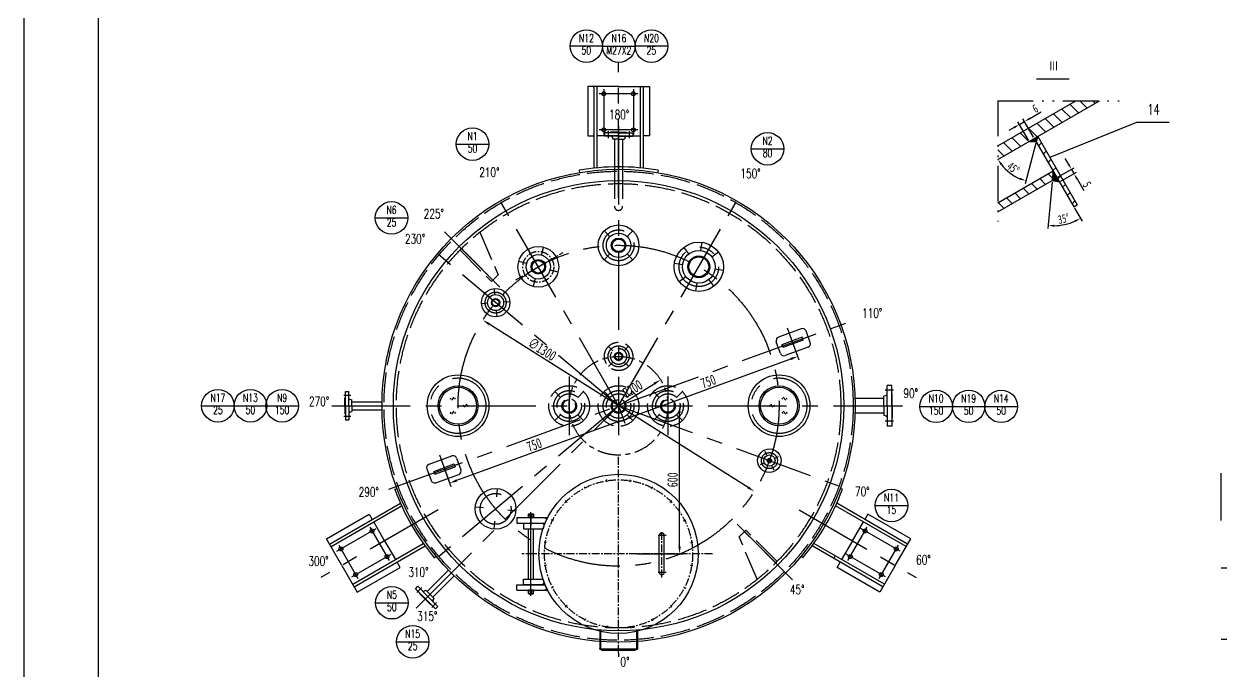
# Model space of a CAD drawing. Extents: x -96442 to 39066, y -106800 to -61725.
# Drawn here: x -96442 to -91594, y -69727 to -67105 of the extents above; entities that cross this region are included whole.
import ezdxf
from ezdxf.enums import TextEntityAlignment as Align

# ---------------------------------------------------------------- set-up
doc = ezdxf.new("R2010")
doc.units = 0
doc.header["$MEASUREMENT"] = 0
for name, pattern in [('ACAD_ISO02W100', [15, 12, -3]), ('ACAD_ISO12W100', [22, 12, -3, 0.5, -3, 0.5, -3]), ('CENTER', [50.8, 31.75, -6.35, 6.35, -6.35])]:
    doc.linetypes.add(name, pattern=pattern)
doc.layers.get('0').update_dxf_attribs({"linetype": 'CONTINUOUS'})
doc.layers.get('DEFPOINTS').update_dxf_attribs({"linetype": 'CONTINUOUS'})
for name, color, linetype in [('1', 5, 'CONTINUOUS'), ('2', 3, 'CONTINUOUS'), ('3', 1, 'CENTER'), ('4', 2, 'CONTINUOUS'), ('5', 6, 'CONTINUOUS'), ('6', 4, 'ACAD_ISO02W100'), ('7', 6, 'ACAD_ISO12W100'), ('8', 7, 'CONTINUOUS')]:
    doc.layers.add(name, color=color, linetype=linetype)
doc.styles.add('2', font='romans.shx', dxfattribs={"width": 0.7, "height": 3.5, "bigfont": 'hztxt.shx'})
doc.styles.get("Standard").update_dxf_attribs({"font": 'NSimSun.ttf', "width": 0.7, "height": 30})
doc.styles.add('XXX', font='romans.shx', dxfattribs={"width": 0.7, "height": 3.5, "bigfont": 'hztxt.shx'})
doc.dimstyles.get("Standard").update_dxf_attribs({"dimtxt": 0.18, "dimasz": 0.18, "dimexe": 0.18, "dimexo": 0.0625, "dimgap": 0.09, "dimtad": 0, "dimtih": 1, "dimtoh": 1, "dimdec": 4, "dimzin": 0, "dimdsep": 46, "dimtxsty": 'Standard', "dimcen": 0.09, "dimadec": 0, "dimazin": 0, "dimtfac": 1, "dimtdec": 4, "dimtofl": 0, "dimtmove": 0, "dimatfit": 3, "dimfxl": 1, "dimtolj": 1, "dimtzin": 0, "dimarcsym": 0})

# ---------------------------------------------------------------- blocks, each defined once
blk = doc.blocks.new('*D32')
at = {"color": 0, "linetype": 'ByBlock'}
for p, q in [((-93928.3, -67663.9), (-93772.2, -67663.9)), ((-93787.2, -68233.9), (-93787.2, -67693.9)), ((-93959.7, -68263.9), (-93772.2, -68263.9))]:
    blk.add_line(p, q, dxfattribs=at)
for points in [[(-93792.2, -67693.9), (-93782.2, -67693.9), (-93787.2, -67663.9)], [(-93792.2, -68233.9), (-93782.2, -68233.9), (-93787.2, -68263.9)]]:
    blk.add_solid(points, dxfattribs=at)
at = {"layer": 'DEFPOINTS', "color": 0, "linetype": 'ByBlock'}
for p in [(-93935.8, -67663.9), (-93787.2, -67663.9), (-93967.2, -68263.9)]:
    blk.add_point(p, dxfattribs=at)
at = {"color": 0, "linetype": 'ByBlock', "insert": (-93815.7, -67963.9), "char_height": 42, "attachment_point": 5, "rotation": 90}
blk.add_mtext('\\A1;600', dxfattribs=at)
blk = doc.blocks.new('*D31')
at = {"color": 0, "linetype": 'ByBlock'}
for p, q in [((-93327, -67414.5), (-93303.8, -67478.3)), ((-93985.5, -67710.4), (-93337.1, -67474.4)), ((-94031.8, -67671), (-94008.6, -67734.8))]:
    blk.add_line(p, q, dxfattribs=at)
for points in [[(-93338.8, -67469.7), (-93335.4, -67479.1), (-93308.9, -67464.2)], [(-93987.2, -67705.7), (-93983.8, -67715.1), (-94013.7, -67720.7)]]:
    blk.add_solid(points, dxfattribs=at)
at = {"layer": 'DEFPOINTS', "color": 0, "linetype": 'ByBlock'}
for p in [(-93329.6, -67407.4), (-93308.9, -67464.2), (-94034.3, -67663.9)]:
    blk.add_point(p, dxfattribs=at)
at = {"color": 0, "linetype": 'ByBlock', "insert": (-93671, -67565.6), "char_height": 42, "attachment_point": 5, "rotation": 20}
blk.add_mtext('\\A1;750', dxfattribs=at)
blk = doc.blocks.new('*D29')
at = {"color": 0, "linetype": 'ByBlock'}
blk.add_line((-93510, -67994.8), (-94558.7, -67333.1), dxfattribs=at)
for points in [[(-94556, -67328.8), (-94561.3, -67337.3), (-94584, -67317.1)], [(-93507.3, -67990.6), (-93512.7, -67999), (-93484.6, -68010.8)]]:
    blk.add_solid(points, dxfattribs=at)
at = {"layer": 'DEFPOINTS', "color": 0, "linetype": 'ByBlock'}
for p in [(-94584, -67317.1), (-93484.6, -68010.8)]:
    blk.add_point(p, dxfattribs=at)
at = {"color": 0, "linetype": 'ByBlock', "insert": (-94343.5, -67435.1), "char_height": 42, "attachment_point": 5, "rotation": 327.7467}
blk.add_mtext('\\A1;∅1300', dxfattribs=at)
blk = doc.blocks.new('A$C68810DFE')
at = {"layer": '2'}
for p, q in [((0, 41.4), (0, 4.4)), ((1.5, 41.4), (1.5, 4.4)), ((74.5, 41.4), (74.5, 4.4)), ((76, 41.4), (76, 4.4)), ((3, 2.9), (73, 2.9)), ((3, 1.4), (73, 1.4)), ((4.1, 1.4), (4.1, 0.4)), ((4.1, 0.4), (72, 0.4)), ((72, 0.4), (72, 1.4))]:
    blk.add_line(p, q, dxfattribs=at)
for centre, radius, start, end in [((3, 4.4), 3, 180, 270), ((3, 4.4), 1.5, 180, 270), ((73, 4.4), 3, 270, 0), ((73, 4.4), 1.5, 270, 0)]:
    blk.add_arc(centre, radius, start, end, dxfattribs=at)
at = {"layer": '3', "ltscale": 10}
for p, q in [((5.2, 4.4), (5.2, 0)), ((70.7, 4.4), (70.7, 0))]:
    blk.add_line(p, q, dxfattribs=at)
blk = doc.blocks.new('A$C1F6B1207')
at = {"layer": '4', "xscale": -2, "yscale": 2, "zscale": 2, "rotation": 180}
blk.add_blockref('A$C68810DFE', (0, 82.9), dxfattribs=at)
blk = doc.blocks.new('*D94')
at = {"color": 0, "linetype": 'ByBlock'}
blk.add_line((-94034.3, -68725.4), (-93889.7, -68635.9), dxfattribs=at)
blk.add_solid([(-93892.4, -68631.7), (-93887.1, -68640.2), (-93864.2, -68620.2)], dxfattribs=at)
at = {"layer": 'DEFPOINTS', "color": 0, "linetype": 'ByBlock'}
for p in [(-93864.2, -68620.2), (-94034.3, -68725.4)]:
    blk.add_point(p, dxfattribs=at)
at = {"color": 0, "linetype": 'ByBlock', "insert": (-93977, -68656.4), "char_height": 42, "attachment_point": 5, "rotation": 31.7338}
blk.add_mtext('\\A1;R200', dxfattribs=at)
blk = doc.blocks.new('*D30')
at = {"color": 0, "linetype": 'ByBlock'}
for p, q in [((-94031.8, -67671), (-94008.6, -67734.8)), ((-94041.9, -67730.9), (-94690.3, -67966.9)), ((-94736.5, -67927.5), (-94713.3, -67991.3))]:
    blk.add_line(p, q, dxfattribs=at)
for points in [[(-94043.6, -67726.2), (-94040.2, -67735.6), (-94013.7, -67720.7)], [(-94692, -67962.2), (-94688.5, -67971.6), (-94718.4, -67977.2)]]:
    blk.add_solid(points, dxfattribs=at)
at = {"layer": 'DEFPOINTS', "color": 0, "linetype": 'ByBlock'}
for p in [(-94034.3, -67663.9), (-94739.1, -67920.5), (-94718.4, -67977.2)]:
    blk.add_point(p, dxfattribs=at)
at = {"color": 0, "linetype": 'ByBlock', "insert": (-94375.8, -67822.2), "char_height": 42, "attachment_point": 5, "rotation": 20}
blk.add_mtext('\\A1;750', dxfattribs=at)
blk = doc.blocks.new('*D86')
at = {"color": 0, "linetype": 'ByBlock'}
for p, q in [((-92145.4, -66354.1), (-92157.9, -66332.5)), ((-92186.2, -66406.6), (-92122.1, -66369.5)), ((-92176.2, -66423.9), (-92112.1, -66386.8)), ((-92132.9, -66375.8), (-92122.9, -66393.1)), ((-92110.4, -66414.7), (-92083.5, -66461.4))]:
    blk.add_line(p, q, dxfattribs=at)
for points in [[(-92141.8, -66352), (-92149, -66356.2), (-92132.9, -66375.8)], [(-92106.8, -66412.7), (-92114, -66416.8), (-92122.9, -66393.1)]]:
    blk.add_solid(points, dxfattribs=at)
at = {"layer": 'DEFPOINTS', "color": 0, "linetype": 'ByBlock'}
for p in [(-92191.6, -66409.7), (-92122.9, -66393.1), (-92181.6, -66427)]:
    blk.add_point(p, dxfattribs=at)
at = {"color": 0, "linetype": 'ByBlock', "insert": (-92070.1, -66437), "char_height": 35, "attachment_point": 5, "rotation": 300}
blk.add_mtext('\\A1;5', dxfattribs=at)
blk = doc.blocks.new('*D85')
at = {"color": 0, "linetype": 'ByBlock'}
for p, q in [((-92286.8, -66244.9), (-92329.4, -66171.1)), ((-92301.5, -66169.5), (-92255.9, -66143.1)), ((-92365.6, -66206.5), (-92387.2, -66219)), ((-92307.5, -66256.9), (-92350.2, -66183.1)), ((-92343.9, -66194), (-92323.1, -66182))]:
    blk.add_line(p, q, dxfattribs=at)
for points in [[(-92303.5, -66165.8), (-92299.4, -66173.1), (-92323.1, -66182)], [(-92367.6, -66202.8), (-92363.5, -66210.1), (-92343.9, -66194)]]:
    blk.add_solid(points, dxfattribs=at)
at = {"layer": 'DEFPOINTS', "color": 0, "linetype": 'ByBlock'}
for p in [(-92323.1, -66182), (-92304.4, -66262.3), (-92283.6, -66250.3)]:
    blk.add_point(p, dxfattribs=at)
at = {"color": 0, "linetype": 'ByBlock', "insert": (-92279.7, -66129.5), "char_height": 35, "attachment_point": 5, "rotation": 30}
blk.add_mtext('\\A1;6', dxfattribs=at)
blk = doc.blocks.new('*D84')
at = {"color": 0, "linetype": 'ByBlock'}
for p, q in [((-92211.6, -66427.1), (-92228.1, -66615.9)), ((-92120.5, -66532.9), (-92090.2, -66585.3))]:
    blk.add_line(p, q, dxfattribs=at)
blk.add_arc((-92207.6, -66382), 222.3, 271.4465, 293.5535, dxfattribs=at)
for points in [[(-92202.2, -66608.4), (-92201.9, -66600), (-92227, -66603.4)], [(-92120.7, -66582), (-92116.9, -66589.5), (-92096.5, -66574.5)]]:
    blk.add_solid(points, dxfattribs=at)
at = {"layer": 'DEFPOINTS', "color": 0, "linetype": 'ByBlock'}
for p in [(-92283.6, -66250.3), (-92207.6, -66382), (-92211, -66420.9), (-92123.6, -66527.5), (-92181.8, -66602.8)]:
    blk.add_point(p, dxfattribs=at)
at = {"color": 0, "linetype": 'ByBlock', "insert": (-92164.7, -66575.8), "char_height": 35, "attachment_point": 5, "rotation": 12.5}
blk.add_mtext('\\A1;35°', dxfattribs=at)
blk = doc.blocks.new('*D75')
at = {"color": 0, "linetype": 'ByBlock'}
blk.add_line((-92977.2, -67012.9), (-92915.2, -66950.9), dxfattribs=at)
blk.add_arc((-92999.5, -67035.2), 104.2, 61.553, 73.447, dxfattribs=at)
for points in [[(-92970.5, -66940.3), (-92969.1, -66930.4), (-92999.5, -66931)], [(-92946.8, -66939.6), (-92952.8, -66947.6), (-92925.8, -66961.5)]]:
    blk.add_solid(points, dxfattribs=at)
at = {"layer": 'DEFPOINTS', "color": 0, "linetype": 'ByBlock'}
for p in [(-92999.5, -66873.1), (-92972.5, -66934.6), (-92999.5, -67035.2), (-92982.5, -67018.2), (-92999.5, -67362.3)]:
    blk.add_point(p, dxfattribs=at)
blk = doc.blocks.new('*D116')
at = {"color": 0, "linetype": 'ByBlock'}
for p, q in [((-93048.4, -65313.9), (-93011.9, -65313.9)), ((-93045.3, -65371), (-93054.1, -65383.1))]:
    blk.add_line(p, q, dxfattribs=at)
for start, end in [(47.7084, 65.4168), (0, 30), (324.1416, 0), (324.5832, 342.2916)]:
    blk.add_arc((-93124.3, -65313.9), 97.5, start, end, dxfattribs=at)
for points in [[(-93054.9, -65238.7), (-93062.6, -65244.9), (-93039.9, -65265.2)], [(-93036.4, -65342.8), (-93026.6, -65344.3), (-93026.9, -65313.9)]]:
    blk.add_solid(points, dxfattribs=at)
at = {"layer": 'DEFPOINTS', "color": 0, "linetype": 'ByBlock'}
for p in [(-92925.1, -65198.9), (-93032.8, -65280.6), (-93124.3, -65313.9), (-93055.9, -65313.9), (-93254.9, -65389.3)]:
    blk.add_point(p, dxfattribs=at)

msp = doc.modelspace()

# ---------------------------------------------------------------- hatches: boundary and pattern name
at = {"layer": '5'}
h = msp.add_hatch(dxfattribs=at)
h.set_pattern_fill('ANSI37', color=256, scale=20, style=0)
h.set_pattern_definition([(45, (-67.2634, -1318.5198), (-1.767766953, 1.767766953), []), (135, (-67.2634, -1318.5198), (-1.767766953, -1.767766953), [])])
h.paths.add_polyline_path([(-92342.9033, -67582.7061), (-92337.0469, -67560.8497), (-92371.6879, -67580.8497)])
h.paths.add_polyline_path([(-92274.9033, -67700.4856), (-92278.308, -67739.4017), (-92248.9033, -67745.5189)])
at = {"layer": '8'}
h = msp.add_hatch(dxfattribs=at)
h.set_pattern_fill('ANSI31', color=256, scale=300, angle=90, style=0)
h.set_pattern_definition([(135, (-67.263, -1318.52), (-26.516504, -26.516504), [])])
h.paths.add_polyline_path([(-92498.7051, -67598.7575), (-92498.7051, -67654.1832), (-92087.0027, -67416.4867), (-92183.0027, -67416.4867)])
h.paths.add_polyline_path([(-92498.7051, -67829.6976), (-92498.7051, -67866.6481), (-92278.308, -67739.4017), (-92274.9033, -67700.4856)])
h = msp.add_hatch(dxfattribs=at)
h.set_pattern_fill('ANSI31', color=256, scale=300, style=0)
h.set_pattern_definition([(45, (-67.263, -1318.52), (-26.516504, 26.516504), [])])
h.paths.add_polyline_path([(-92337.0469, -67560.8497), (-92342.9033, -67582.7061), (-92190.9033, -67845.9779), (-92177.0469, -67837.9779)])

# ---------------------------------------------------------------- linework, layer by layer
at = {"layer": '1'}
msp.add_lwpolyline([(-96142.4161, -71697.101), (-89434.4161, -71697.101), (-89434.4161, -61845.101), (-96142.4161, -61845.101)], close=True, dxfattribs=at)
at = {"layer": '2', "ltscale": 10}
for p, q in [((-94034.3296, -67358.2171), (-94159.3296, -67358.2171)), ((-94159.3296, -67358.2171), (-94159.3296, -67558.2171)), ((-94134.3296, -67358.2171), (-94134.3296, -67689.4469)), ((-94122.3296, -67358.2171), (-94122.3296, -67688.2171)), ((-94034.3296, -67358.2171), (-93909.3296, -67358.2171)), ((-93946.3296, -67358.2171), (-93946.3296, -67688.2171)), ((-93934.3296, -67358.2171), (-93934.3296, -67689.4469)), ((-93909.3296, -67358.2171), (-93909.3296, -67558.2171)), ((-94159.3296, -67558.2171), (-94134.3296, -67558.2171)), ((-94034.3296, -67558.2171), (-94122.3296, -67558.2171)), ((-94091.8296, -67546.0079), (-94091.8296, -67560.0079)), ((-94034.3296, -67560.0079), (-94091.8296, -67560.0079)), ((-94034.3296, -67546.0079), (-93976.8296, -67546.0079)), ((-94034.3296, -67558.2171), (-93946.3296, -67558.2171)), ((-94034.3296, -67560.0079), (-93976.8296, -67560.0079)), ((-93976.8296, -67546.0079), (-93976.8296, -67560.0079)), ((-93909.3296, -67558.2171), (-93934.3296, -67558.2171)), ((-92337.0469, -67560.8497), (-92177.0469, -67837.9779)), ((-92342.9033, -67582.7061), (-92190.9033, -67845.9779)), ((-94194.3296, -67697.9969), (-94192.5943, -67707.8452)), ((-93874.3296, -67697.9969), (-93876.065, -67707.8452)), ((-92190.9033, -67845.9779), (-92177.0469, -67837.9779)), ((-93294.2916, -68340.089), (-93386.7663, -68373.747)), ((-93290.2497, -68374.7999), (-93372.9748, -68404.9094)), ((-93286.1455, -68386.0762), (-93368.8706, -68416.1857)), ((-93266.93, -68415.2644), (-93359.4047, -68448.9224)), ((-95140.3296, -68652.0079), (-95140.3296, -68594.5079)), ((-95140.3296, -68594.5079), (-95126.3296, -68594.5079)), ((-95126.3296, -68652.0079), (-95126.3296, -68594.5079)), ((-92946.3296, -68652.0079), (-92946.3296, -68569.5079)), ((-92928.3296, -68569.5079), (-92946.3296, -68569.5079)), ((-92928.3296, -68652.0079), (-92928.3296, -68569.5079)), ((-95142.3296, -68652.0079), (-95142.3296, -68619.5079)), ((-95142.3296, -68619.5079), (-95140.3296, -68619.5079)), ((-95123.3023, -68625.8878), (-95114.3296, -68628.1373)), ((-95114.3296, -68652.0079), (-95114.3296, -68628.1373)), ((-95114.3296, -68635.5079), (-94992.1875, -68635.5079)), ((-92960.3296, -68622.5079), (-93076.7839, -68622.5079)), ((-92949.9007, -68609.7994), (-92960.3296, -68612.9094)), ((-92960.3296, -68652.0079), (-92960.3296, -68612.9094)), ((-92926.3296, -68602.425), (-92928.3296, -68602.425)), ((-92926.3296, -68652.0079), (-92926.3296, -68602.425)), ((-95142.3296, -68652.0079), (-95142.3296, -68684.5079)), ((-95142.3296, -68684.5079), (-95140.3296, -68684.5079)), ((-95140.3296, -68652.0079), (-95140.3296, -68709.5079)), ((-95126.3296, -68652.0079), (-95126.3296, -68709.5079)), ((-95123.3023, -68678.128), (-95114.3296, -68675.8785)), ((-95114.3296, -68652.0079), (-95114.3296, -68675.8785)), ((-95114.3296, -68668.5079), (-94992.1875, -68668.5079)), ((-92960.3296, -68681.5079), (-93076.7839, -68681.5079)), ((-92960.3296, -68652.0079), (-92960.3296, -68691.1064)), ((-92949.9007, -68694.2164), (-92960.3296, -68691.1064)), ((-92946.3296, -68652.0079), (-92946.3296, -68734.5079)), ((-92928.3296, -68652.0079), (-92928.3296, -68734.5079)), ((-92926.3296, -68652.0079), (-92926.3296, -68701.5908)), ((-95140.3296, -68709.5079), (-95126.3296, -68709.5079)), ((-92928.3296, -68734.5079), (-92946.3296, -68734.5079)), ((-92926.3296, -68701.5908), (-92928.3296, -68701.5908)), ((-94801.7292, -68888.7514), (-94709.2545, -68855.0934)), ((-94782.5138, -68917.9396), (-94699.7887, -68887.8301)), ((-94778.4095, -68929.2159), (-94695.6844, -68899.1064)), ((-94774.3676, -68963.9268), (-94681.8929, -68930.2688)), ((-94940.5274, -68990.4494), (-94931.1309, -68987.0281)), ((-93128.1318, -68990.4494), (-93137.5284, -68987.0281)), ((-95204.7854, -69212.3008), (-94917.9319, -69046.6859)), ((-95198.7854, -69222.6931), (-94912.997, -69057.6931)), ((-92869.8739, -69222.6931), (-93155.6623, -69057.6931)), ((-92863.8739, -69212.3008), (-93150.7274, -69046.6858)), ((-95217.2854, -69190.6502), (-95044.0803, -69090.6502)), ((-95044.0803, -69090.6502), (-95031.5803, -69112.3008)), ((-94981.5803, -69198.9033), (-95025.5803, -69122.6931)), ((-93087.079, -69198.9033), (-93043.079, -69122.6931)), ((-93024.579, -69090.6501), (-93037.079, -69112.3008)), ((-92851.3739, -69190.6501), (-93024.579, -69090.6501)), ((-95154.7854, -69298.9033), (-95217.2854, -69190.6502)), ((-95110.7854, -69375.1136), (-94824.997, -69210.1136)), ((-95104.7854, -69385.5059), (-94817.9319, -69219.8909)), ((-94981.5803, -69198.9033), (-94937.5803, -69275.1136)), ((-92963.8739, -69385.5059), (-93250.7274, -69219.8909)), ((-92957.8739, -69375.1136), (-93243.6623, -69210.1136)), ((-93087.079, -69198.9033), (-93131.079, -69275.1136)), ((-92913.8739, -69298.9033), (-92851.3739, -69190.6501)), ((-94780.5274, -69267.5775), (-94772.8662, -69261.1505)), ((-93288.1318, -69267.5775), (-93295.793, -69261.1505)), ((-93157.0597, -69260.1136), (-93163.0597, -69270.5059)), ((-95154.7854, -69298.9033), (-95092.2854, -69407.1565)), ((-95092.2854, -69407.1565), (-94919.0803, -69307.1565)), ((-94919.0803, -69307.1565), (-94931.5803, -69285.5059)), ((-94809.6722, -69404.016), (-94723.3047, -69317.6485)), ((-93149.579, -69307.1565), (-93137.079, -69285.5059)), ((-92976.3739, -69407.1565), (-93149.579, -69307.1565)), ((-92913.8739, -69298.9033), (-92976.3739, -69407.1565)), ((-94786.3377, -69427.3505), (-94699.9702, -69340.983)), ((-94857.0484, -69393.4094), (-94847.1489, -69383.5099)), ((-94816.3897, -69434.068), (-94857.0484, -69393.4094)), ((-94806.4902, -69424.1685), (-94847.1489, -69383.5099)), ((-94840.7849, -69412.5013), (-94839.3707, -69411.087)), ((-94817.8039, -69435.4822), (-94840.7849, -69412.5013)), ((-94822.8193, -69403.5582), (-94814.884, -69398.8042)), ((-94798.0049, -69415.6832), (-94814.884, -69398.8042)), ((-94798.0049, -69415.6832), (-94781.1259, -69432.5623)), ((-94817.8039, -69435.4822), (-94794.823, -69458.4632)), ((-94816.3897, -69434.068), (-94775.7311, -69474.7266)), ((-94806.4902, -69424.1685), (-94765.8316, -69464.8272)), ((-94794.823, -69458.4632), (-94793.4088, -69457.049)), ((-94785.8799, -69440.4976), (-94781.1259, -69432.5623)), ((-94775.7311, -69474.7266), (-94765.8316, -69464.8272))]:
    msp.add_line(p, q, dxfattribs=at)
at = {"layer": '2'}
for p, q in [((-92498.7051, -67598.7575), (-92183.0027, -67416.4867)), ((-92498.7051, -67654.1832), (-92087.0027, -67416.4867)), ((-92498.7051, -67829.6976), (-92274.9033, -67700.4856)), ((-92498.7051, -67866.6481), (-92278.308, -67739.4017)), ((-93257.9649, -68396.0387), (-93275.0659, -68349.0541)), ((-93378.6304, -68439.9574), (-93395.7314, -68392.9727)), ((-93368.8706, -68416.1857), (-93372.9748, -68404.9094)), ((-93286.1455, -68386.0762), (-93290.2497, -68374.7999)), ((-94699.7887, -68887.8301), (-94695.6844, -68899.1064)), ((-94690.0288, -68864.0585), (-94672.9278, -68911.0431)), ((-94810.6943, -68907.9771), (-94793.5933, -68954.9617)), ((-94782.5138, -68917.9396), (-94778.4095, -68929.2159)), ((-91594.4161, -69117.101), (-91594.4161, -68925.101)), ((-94446.3296, -69105.0079), (-94446.3296, -69127.0079)), ((-94446.3296, -69105.0079), (-94332.3296, -69105.0079)), ((-94446.3296, -69127.0079), (-94332.3296, -69127.0079)), ((-94419.3296, -69128.0079), (-94419.3296, -69150.0079)), ((-94419.3296, -69128.0079), (-94342.3296, -69128.0079)), ((-94403.3296, -69104.0079), (-94403.3296, -69105.0079)), ((-94403.3296, -69104.0079), (-94375.3296, -69104.0079)), ((-94377.8296, -69105.0079), (-94400.8296, -69105.0079)), ((-94399.3296, -69091.0079), (-94397.8296, -69089.5079)), ((-94399.3296, -69091.0079), (-94397.8296, -69089.5079)), ((-94399.3296, -69091.0079), (-94397.8296, -69089.5079)), ((-94399.3296, -69091.0079), (-94379.3296, -69091.0079)), ((-94399.3296, -69091.0079), (-94379.3296, -69091.0079)), ((-94399.3296, -69091.0079), (-94379.3296, -69091.0079)), ((-94399.3296, -69091.0079), (-94399.3296, -69104.0079)), ((-94399.3296, -69104.0079), (-94399.3296, -69091.0079)), ((-94399.3296, -69127.0079), (-94399.3296, -69128.0079)), ((-94399.3296, -69128.0079), (-94399.3296, -69127.0079)), ((-94397.8296, -69089.5079), (-94380.8296, -69089.5079)), ((-94397.8296, -69089.5079), (-94380.8296, -69089.5079)), ((-94397.8296, -69089.5079), (-94380.8296, -69089.5079)), ((-94380.8296, -69089.5079), (-94379.3296, -69091.0079)), ((-94380.8296, -69089.5079), (-94379.3296, -69091.0079)), ((-94380.8296, -69089.5079), (-94379.3296, -69091.0079)), ((-94379.3296, -69091.0079), (-94379.3296, -69104.0079)), ((-94379.3296, -69104.0079), (-94379.3296, -69091.0079)), ((-94379.3296, -69127.0079), (-94379.3296, -69128.0079)), ((-94379.3296, -69128.0079), (-94379.3296, -69127.0079)), ((-94375.3296, -69104.0079), (-94375.3296, -69105.0079)), ((-94342.3296, -69128.0079), (-94332.093, -69128.1401)), ((-94342.3296, -69128.0079), (-94335.3296, -69135.0079)), ((-94332.3296, -69105.0079), (-94320.215, -69102.757)), ((-94332.3296, -69105.0079), (-94325.3296, -69112.0079)), ((-94325.3296, -69112.0079), (-94332.3296, -69127.0079)), ((-94332.3296, -69127.0079), (-94331.8487, -69127.5546)), ((-94419.3296, -69150.0079), (-94340.3296, -69150.0079)), ((-94399.3296, -69354.0079), (-94399.3296, -69150.0079)), ((-94379.3296, -69354.0079), (-94379.3296, -69150.0079)), ((-94342.2361, -69150.0079), (-94340.4844, -69150.6396)), ((-94335.3296, -69135.0079), (-94340.3296, -69150.0079)), ((-93869.3296, -69327.0079), (-93869.3296, -69177.0079)), ((-93849.3296, -69327.0079), (-93849.3296, -69177.0079)), ((-94419.3296, -69376.0079), (-94419.3296, -69354.0079)), ((-94419.3296, -69354.0079), (-94340.3296, -69354.0079)), ((-94342.3296, -69376.0079), (-94335.3296, -69369.0079)), ((-94342.2361, -69354.0079), (-94340.4844, -69353.3762)), ((-94335.3296, -69369.0079), (-94340.3296, -69354.0079)), ((-94446.3296, -69399.0079), (-94446.3296, -69377.0079)), ((-94446.3296, -69377.0079), (-94332.3296, -69377.0079)), ((-94446.3296, -69399.0079), (-94332.3296, -69399.0079)), ((-94419.3296, -69376.0079), (-94342.3296, -69376.0079)), ((-94403.3296, -69400.0079), (-94403.3296, -69399.0079)), ((-94403.3296, -69400.0079), (-94375.3296, -69400.0079)), ((-94377.8296, -69399.0079), (-94400.8296, -69399.0079)), ((-94399.3296, -69377.0079), (-94399.3296, -69376.0079)), ((-94399.3296, -69413.0079), (-94399.3296, -69400.0079)), ((-94399.3296, -69413.0079), (-94397.8296, -69414.5079)), ((-94399.3296, -69413.0079), (-94379.3296, -69413.0079)), ((-94397.8296, -69414.5079), (-94380.8296, -69414.5079)), ((-94380.8296, -69414.5079), (-94379.3296, -69413.0079)), ((-94379.3296, -69377.0079), (-94379.3296, -69376.0079)), ((-94379.3296, -69413.0079), (-94379.3296, -69400.0079)), ((-94375.3296, -69400.0079), (-94375.3296, -69399.0079)), ((-94342.3296, -69376.0079), (-94332.093, -69375.8758)), ((-94332.3296, -69377.0079), (-94331.8487, -69376.4612)), ((-94325.3296, -69392.0079), (-94332.3296, -69377.0079)), ((-94332.3296, -69399.0079), (-94325.3296, -69392.0079)), ((-94332.3296, -69399.0079), (-94320.215, -69401.2588))]:
    msp.add_line(p, q, dxfattribs=at)
at = {"layer": '2', "ltscale": 10}
for centre, radius in [((-94094.3296, -67388.2171), 8), ((-93974.3296, -67388.2171), 8), ((-94094.3296, -67534.2171), 8), ((-93974.3296, -67534.2171), 8), ((-94034.3296, -68652.0079), 958), ((-94034.3296, -68652.0079), 912), ((-94034.3296, -68002.0079), 82.5), ((-94034.3296, -68002.0079), 49.5), ((-94034.3296, -68002.0079), 29.5), ((-94034.3296, -68002.0079), 25.5), ((-93709.3296, -68089.0914), 100), ((-93709.3296, -68089.0914), 66), ((-93709.3296, -68089.0914), 44.5), ((-93709.3296, -68089.0914), 40), ((-94532.2585, -68234.196), 57.5), ((-94532.2585, -68234.196), 32.5), ((-94532.2585, -68234.196), 16.5), ((-94532.2585, -68234.196), 13.5), ((-94684.3296, -68652.0079), 125), ((-93384.3296, -68652.0079), 125), ((-94684.3296, -68652.0079), 81), ((-94684.3296, -68652.0079), 75), ((-93384.3296, -68652.0079), 81), ((-93384.3296, -68652.0079), 75), ((-93423.5294, -68874.321), 47.5), ((-93423.5294, -68874.321), 23), ((-93423.5294, -68874.321), 9), ((-93423.5294, -68874.321), 6), ((-94532.2585, -69069.8199), 82.5), ((-95032.3649, -69158.9418), 8), ((-93036.2944, -69158.9418), 8), ((-95158.8046, -69231.9418), 8), ((-92909.8547, -69231.9418), 8), ((-94972.3649, -69262.8649), 8), ((-93096.2944, -69262.8648), 8), ((-95098.8046, -69335.8649), 8), ((-92969.8547, -69335.8648), 8)]:
    msp.add_circle(centre, radius, dxfattribs=at)
at = {"layer": '2'}
for centre, radius in [((-94359.3296, -68089.0914), 82.5), ((-94359.3296, -68089.0914), 49.5), ((-94359.3296, -68089.0914), 29.5), ((-94359.3296, -68089.0914), 25.5), ((-94034.3296, -69252.0079), 322.5), ((-94389.3296, -69097.5079), 2.5), ((-94389.3296, -69097.5079), 2.5), ((-94389.3296, -69406.5079), 2.5)]:
    msp.add_circle(centre, radius, dxfattribs=at)
at = {"layer": '2', "ltscale": 10}
for centre, radius, start, end in [((-94034.3296, -68606.0079), 922, 80.0065385, 99.9934615), ((-93272.0603, -68401.169), 15, 290, 20), ((-95122.3296, -68622.0079), 4, 180, 270), ((-92951.3296, -68605.0079), 5, 270, 0), ((-95122.3296, -68682.0079), 4, 90, 180), ((-92951.3296, -68699.0079), 5, 0, 90), ((-94796.5989, -68902.8468), 15, 110, 200), ((-94074.1668, -68675.0079), 922, 200.0065385, 219.9934615), ((-93994.4924, -68675.0079), 922, 320.0065385, 339.9934615), ((-94824.875, -69400.1269), 4, 225, 315), ((-94782.4486, -69442.5533), 4, 135, 225)]:
    msp.add_arc(centre, radius, start, end, dxfattribs=at)
at = {"layer": '2'}
for centre, radius, start, end in [((-93289.1613, -68354.1844), 15, 20, 110), ((-93381.636, -68387.8424), 15, 110, 200), ((-93364.535, -68434.8271), 15, 200, 290), ((-94704.1242, -68869.1888), 15, 20, 110), ((-94687.0232, -68916.1734), 15, 290, 20), ((-94779.4979, -68949.8314), 15, 200, 290), ((-93859.3296, -69177.0079), 10, 0, 180), ((-93859.3296, -69177.0079), 10, 0, 180), ((-93859.3296, -69327.0079), 10, 180, 360)]:
    msp.add_arc(centre, radius, start, end, dxfattribs=at)
at = {"layer": '3', "ltscale": 10}
for p, q in [((-94034.3296, -67808.1451), (-94034.3296, -67260.4102)), ((-94094.3296, -67369.3345), (-94094.3296, -67553.6343)), ((-93974.3296, -67369.3345), (-93974.3296, -67553.6343)), ((-93956.3514, -67388.2171), (-94112.3435, -67388.2171)), ((-94034.3296, -67519.4822), (-94034.3296, -68771.0316)), ((-93956.3514, -67534.2171), (-94112.3435, -67534.2171)), ((-94076.8296, -67539.6277), (-94076.8296, -67567.6277)), ((-94076.8296, -67539.6277), (-94076.8296, -67567.6277)), ((-93991.8296, -67539.6277), (-93991.8296, -67567.6277)), ((-93991.8296, -67539.6277), (-93991.8296, -67567.6277)), ((-94034.3296, -68652.0079), (-94534.3296, -67785.9825)), ((-94034.3296, -68652.0079), (-93534.3296, -67785.9825)), ((-94514.6011, -68171.7365), (-94745.8751, -67940.4624)), ((-94069.3314, -67967.0061), (-94092.6659, -67943.6716)), ((-93999.3278, -67967.0061), (-93975.9933, -67943.6716)), ((-94034.3296, -68652.0079), (-94800.3741, -68009.2203)), ((-93749.5079, -68036.7301), (-93770.2058, -68009.7561)), ((-93700.7149, -68023.656), (-93696.277, -67989.9469)), ((-94069.3314, -68037.0097), (-94092.6659, -68060.3442)), ((-93999.3278, -68037.0097), (-93975.9933, -68060.3442)), ((-93656.9683, -68048.9131), (-93629.9943, -68028.2153)), ((-94564.3621, -68121.9755), (-94580.8562, -68105.4814)), ((-93774.765, -68080.4767), (-93808.4741, -68076.0388)), ((-93643.8943, -68097.7061), (-93610.1851, -68102.144)), ((-93761.6909, -68129.2696), (-93788.665, -68149.9675)), ((-93717.9444, -68154.5268), (-93722.3822, -68188.2359)), ((-93669.1514, -68141.4527), (-93648.4535, -68168.4267)), ((-94535.0911, -68201.8196), (-94537.27, -68176.9148)), ((-94564.6348, -68237.0285), (-94589.5397, -68239.2074)), ((-94499.8822, -68231.3634), (-94474.9773, -68229.1845)), ((-94964.1388, -68990.4308), (-93070.9682, -68301.373)), ((-94529.426, -68266.5723), (-94527.2471, -68291.4772)), ((-93308.7651, -68452.6267), (-93350.8462, -68337.0098)), ((-94057.4625, -68429.1798), (-94075.257, -68411.6198)), ((-94011.5016, -68428.875), (-93993.9415, -68411.0805)), ((-94057.1577, -68475.1408), (-94074.7177, -68492.9353)), ((-94011.1968, -68474.836), (-93993.4022, -68492.396)), ((-94234.3296, -68532.9842), (-94234.3296, -68771.0316)), ((-93834.3296, -68532.9842), (-93834.3296, -68771.0316)), ((-94269.3314, -68618.1007), (-94292.6659, -68594.7662)), ((-94199.3278, -68618.1007), (-94175.9933, -68594.7662)), ((-94069.3314, -68618.1007), (-94092.6659, -68594.7662)), ((-93999.3278, -68618.1007), (-93975.9933, -68594.7662)), ((-93869.3314, -68618.1007), (-93892.6659, -68594.7662)), ((-93799.3278, -68618.1007), (-93775.9933, -68594.7662)), ((-92920.915, -68589.4915), (-92954.915, -68589.4915)), ((-95146.7098, -68609.5079), (-95118.7098, -68609.5079)), ((-95195.3171, -68652.0079), (-92884.699, -68652.0079)), ((-95146.7098, -68694.5079), (-95118.7098, -68694.5079)), ((-94854.0698, -69471.7481), (-94034.3296, -68652.0079)), ((-94034.3296, -68652.0079), (-94800.3741, -69294.7955)), ((-94269.3314, -68688.1043), (-94292.6659, -68711.4388)), ((-94199.3278, -68688.1043), (-94175.9933, -68711.4388)), ((-94069.3314, -68688.1043), (-94092.6659, -68711.4388)), ((-94034.3296, -68652.0079), (-93094.637, -68994.028)), ((-93999.3278, -68688.1043), (-93975.9933, -68711.4388)), ((-93869.3314, -68688.1043), (-93892.6659, -68711.4388)), ((-93799.3278, -68688.1043), (-93775.9933, -68711.4388)), ((-92920.915, -68714.5243), (-92954.915, -68714.5243)), ((-93433.8915, -68852.0994), (-93440.8414, -68837.1953)), ((-94759.8941, -68851.3891), (-94717.813, -68967.006)), ((-93445.751, -68884.6831), (-93460.6551, -68891.633)), ((-93401.3078, -68863.9589), (-93386.4037, -68857.009)), ((-93413.1673, -68896.5426), (-93406.2174, -68911.4467)), ((-94527.9443, -69020.5082), (-94525.0682, -68987.6338)), ((-94765.1362, -69073.9393), (-95239.4886, -69347.8068)), ((-94581.5702, -69065.5056), (-94614.4446, -69062.6295)), ((-94482.9469, -69074.1341), (-94450.0725, -69077.0102)), ((-93303.523, -69073.9393), (-92829.1707, -69347.8067)), ((-94536.5727, -69119.1315), (-94539.4489, -69152.0059)), ((-93554.0582, -69132.2794), (-93322.7841, -69363.5534)), ((-95175.1573, -69241.3831), (-95015.5491, -69149.2332)), ((-95041.354, -69143.3722), (-94963.3579, -69278.4653)), ((-93105.2835, -69278.4345), (-93027.2874, -69143.3413)), ((-92893.5019, -69241.3831), (-93053.1102, -69149.2332)), ((-95167.7937, -69216.3722), (-95089.7976, -69351.4653)), ((-92978.8438, -69351.4345), (-92900.8477, -69216.3413)), ((-95115.1573, -69345.3061), (-94955.5491, -69253.1562)), ((-92953.5019, -69345.3061), (-93113.1102, -69253.1562)), ((-94850.9532, -69408.5274), (-94831.1542, -69388.7285)), ((-94790.8492, -69468.6315), (-94771.0502, -69448.8325))]:
    msp.add_line(p, q, dxfattribs=at)
at = {"layer": '3'}
for p, q in [((-94346.5181, -68041.2781), (-94337.9771, -68009.4025)), ((-94450.0379, -68141.4619), (-94258.6807, -68030.9817)), ((-94407.143, -68076.2799), (-94439.0185, -68067.7388)), ((-94311.5163, -68101.9029), (-94279.6407, -68110.444)), ((-94372.1412, -68136.9047), (-94380.6822, -68168.7803)), ((-94034.3296, -69652.8761), (-94034.3296, -68851.7275)), ((-94168.2568, -68989.161), (-94172.7967, -68980.2509)), ((-94080.4778, -68960.6398), (-94082.0421, -68950.763)), ((-93988.1815, -68960.6398), (-93986.6171, -68950.763)), ((-93900.4024, -68989.161), (-93895.8625, -68980.2509)), ((-94389.3296, -69414.5079), (-94389.3296, -69082.5188)), ((-94242.9261, -69043.4114), (-94249.9972, -69036.3403)), ((-93825.7331, -69043.4114), (-93818.6621, -69036.3403)), ((-94392.5129, -69097.5079), (-94386.8296, -69097.5079)), ((-94392.5129, -69097.5079), (-94384.679, -69097.5079)), ((-94389.3296, -69422.0285), (-94389.3296, -69089.5079)), ((-94389.3296, -69105.0079), (-94389.3296, -69141.6006)), ((-94297.1765, -69118.0807), (-94306.0866, -69113.5408)), ((-93771.4827, -69118.0807), (-93762.5726, -69113.5408)), ((-93841.2077, -69177.0079), (-93877.1736, -69177.0079)), ((-93841.8616, -69177.0079), (-93876.5197, -69177.0079)), ((-93859.3296, -69347.2831), (-93859.3296, -69164.4046)), ((-94325.6977, -69205.8597), (-94335.5746, -69204.2954)), ((-93742.9616, -69205.8597), (-93733.0847, -69204.2954)), ((-93654.2226, -69252.0079), (-94426.4085, -69252.0079)), ((-94325.6977, -69298.1561), (-94335.5746, -69299.7204)), ((-93742.9616, -69298.1561), (-93733.0847, -69299.7204)), ((-94389.3296, -69388.9162), (-94389.3296, -69338.8996)), ((-94389.3296, -69399.0079), (-94389.3296, -69362.4152)), ((-93841.8616, -69327.0079), (-93876.5197, -69327.0079)), ((-94392.5129, -69406.5079), (-94384.679, -69406.5079)), ((-94297.1765, -69385.9351), (-94306.0866, -69390.475)), ((-93771.4827, -69385.9351), (-93762.5726, -69390.475)), ((-94242.9261, -69460.6044), (-94249.9972, -69467.6755)), ((-93825.7331, -69460.6044), (-93818.6621, -69467.6755)), ((-94168.2568, -69514.8548), (-94172.7967, -69523.7649)), ((-93900.4024, -69514.8548), (-93895.8625, -69523.7649)), ((-94080.4778, -69543.376), (-94082.0421, -69553.2529)), ((-93988.1815, -69543.376), (-93986.6171, -69553.2529)), ((-94034.3296, -69652.8761), (-94034.3296, -69668.6185))]:
    msp.add_line(p, q, dxfattribs=at)
at = {"layer": '3', "ltscale": 10}
for centre, radius in [((-94034.3296, -68002.0079), 62.5), ((-94034.3296, -68652.0079), 650), ((-93709.3296, -68089.0914), 80), ((-94532.2585, -68234.196), 42.5), ((-94034.3296, -68452.0079), 42.5), ((-94684.3296, -68652.0079), 112.5), ((-93384.3296, -68652.0079), 112.5), ((-94234.3296, -68653.1025), 62.5), ((-94034.3296, -68653.1025), 62.5), ((-93834.3296, -68653.1025), 62.5), ((-93423.5294, -68874.321), 32.5), ((-94532.2585, -69069.8199), 62.5)]:
    msp.add_circle(centre, radius, dxfattribs=at)
at = {"layer": '3'}
for centre, radius in [((-94359.3296, -68089.0914), 62.5), ((-94034.3296, -69252.0079), 300)]:
    msp.add_circle(centre, radius, dxfattribs=at)
at = {"layer": '3', "ltscale": 3}
msp.add_circle((-94034.3296, -68652.0079), 200, dxfattribs=at)
at = {"layer": '4'}
for p, q in [((-94098.9702, -67194.9842), (-94230.7213, -67194.9842)), ((-94098.9702, -67194.9842), (-93967.2191, -67194.9842)), ((-93835.468, -67194.9842), (-93967.2191, -67194.9842)), ((-91936.8415, -67504.2187), (-92287.7408, -67646.2504)), ((-92371.6879, -67580.8497), (-92342.9033, -67582.7061)), ((-92337.0469, -67560.8497), (-92342.9033, -67582.7061)), ((-92344.5209, -67588.7432), (-92388.3975, -67752.4929)), ((-92274.9033, -67700.4856), (-92278.308, -67739.4017)), ((-92278.308, -67739.4017), (-92248.9033, -67745.5189))]:
    msp.add_line(p, q, dxfattribs=at)
at = {"layer": '4', "ltscale": 10}
for p, q in [((-94713.2534, -68620.9135), (-94717.1952, -68625.8367)), ((-94701.2906, -68617.1443), (-94711.2683, -68629.6059)), ((-94695.3637, -68620.9135), (-94699.3055, -68625.8367)), ((-94649.3624, -68645.7771), (-94659.3401, -68658.2387)), ((-93419.2969, -68645.7771), (-93409.3192, -68658.2387)), ((-93373.2956, -68620.9135), (-93369.3537, -68625.8367)), ((-93367.3687, -68617.1443), (-93357.391, -68629.6059)), ((-93355.4059, -68620.9135), (-93351.464, -68625.8367)), ((-94713.2534, -68677.8135), (-94717.1952, -68682.7366)), ((-94701.2906, -68674.0443), (-94711.2683, -68686.5059)), ((-94695.3637, -68677.8135), (-94699.3055, -68682.7366)), ((-94661.3252, -68649.5463), (-94665.267, -68654.4695)), ((-94643.4355, -68649.5463), (-94647.3773, -68654.4695)), ((-93425.2238, -68649.5463), (-93421.2819, -68654.4695)), ((-93407.3341, -68649.5463), (-93403.3922, -68654.4695)), ((-93373.2956, -68677.8135), (-93369.3537, -68682.7366)), ((-93367.3687, -68674.0443), (-93357.391, -68686.5059)), ((-93355.4059, -68677.8135), (-93351.464, -68682.7366))]:
    msp.add_line(p, q, dxfattribs=at)
at = {"layer": '4'}
msp.add_arc((-92337.0469, -67560.8497), 185.9036, 217.7108581, 247.2891419, dxfattribs=at)
for points in [[(-92487.5768, -67676.8839), (-92480.6564, -67672.2414), (-92498.0441, -67653.8015)], [(-92407.4741, -67728.3962), (-92410.1673, -67736.2823), (-92385.1623, -67740.4188)]]:
    msp.add_solid(points, dxfattribs=at)
at = {"layer": '6', "ltscale": 10}
for p, q in [((-94091.8296, -67546.0079), (-94091.8296, -67560.0079)), ((-94034.3296, -67546.0079), (-94091.8296, -67546.0079)), ((-94034.3296, -67546.0079), (-94091.8296, -67546.0079)), ((-94034.3296, -67560.0079), (-94091.8296, -67560.0079)), ((-94066.8296, -67544.0079), (-94066.8296, -67546.0079)), ((-94034.3296, -67544.0079), (-94066.8296, -67544.0079)), ((-94066.8296, -67544.0079), (-94066.8296, -67546.0079)), ((-94034.3296, -67544.0079), (-94066.8296, -67544.0079)), ((-94060.4497, -67563.0352), (-94058.2002, -67572.0079)), ((-94060.4497, -67563.0352), (-94058.2002, -67572.0079)), ((-94034.3296, -67572.0079), (-94058.2002, -67572.0079)), ((-94034.3296, -67572.0079), (-94058.2002, -67572.0079)), ((-94050.8296, -67572.0079), (-94050.8296, -67694.15)), ((-94050.8296, -67572.0079), (-94050.8296, -67694.15)), ((-94034.3296, -67544.0079), (-94001.8296, -67544.0079)), ((-94034.3296, -67544.0079), (-94001.8296, -67544.0079)), ((-94034.3296, -67546.0079), (-93976.8296, -67546.0079)), ((-94034.3296, -67560.0079), (-93976.8296, -67560.0079)), ((-94034.3296, -67572.0079), (-94010.459, -67572.0079)), ((-94034.3296, -67572.0079), (-94010.459, -67572.0079)), ((-94017.8296, -67572.0079), (-94017.8296, -67694.15)), ((-94017.8296, -67572.0079), (-94017.8296, -67694.15)), ((-94008.2095, -67563.0352), (-94010.459, -67572.0079)), ((-94008.2096, -67563.0352), (-94010.459, -67572.0079)), ((-94001.8296, -67544.0079), (-94001.8296, -67546.0079)), ((-94001.8296, -67544.0079), (-94001.8296, -67546.0079)), ((-93976.8296, -67546.0079), (-93976.8296, -67560.0079)), ((-94050.8296, -67694.15), (-94050.8296, -67844.0079)), ((-94017.8296, -67694.15), (-94017.8296, -67844.0079)), ((-94596.0745, -67948.8417), (-94522.2333, -68121.6778)), ((-94670.7257, -68015.6118), (-94543.4465, -68142.891)), ((-94676.3574, -68021.2938), (-94549.1034, -68148.5479)), ((-94522.2333, -68121.6778), (-94549.1034, -68148.5479)), ((-93546.4259, -69182.338), (-93519.5559, -69155.4679)), ((-93397.9335, -69288.404), (-93525.2127, -69161.1248)), ((-93392.3018, -69282.722), (-93519.5559, -69155.4679)), ((-93472.5848, -69355.1741), (-93546.4259, -69182.338))]:
    msp.add_line(p, q, dxfattribs=at)
for centre, radius in [((-94034.3296, -68652.0079), 950), ((-94034.3296, -68652.0079), 900), ((-94034.3296, -68452.0079), 57.5), ((-94034.3296, -68452.0079), 32.5), ((-94034.3296, -68452.0079), 16.5), ((-94034.3296, -68452.0079), 13.5), ((-94234.3296, -68653.1025), 82.5), ((-94034.3296, -68653.1025), 82.5), ((-93834.3296, -68653.1025), 82.5), ((-94234.3296, -68653.1025), 49.5), ((-94234.3296, -68653.1025), 29.5), ((-94234.3296, -68653.1025), 25.5), ((-94034.3296, -68653.1025), 49.5), ((-94034.3296, -68653.1025), 29.5), ((-94034.3296, -68653.1025), 25.5), ((-93834.3296, -68653.1025), 49.5), ((-93834.3296, -68653.1025), 29.5), ((-93834.3296, -68653.1025), 25.5)]:
    msp.add_circle(centre, radius, dxfattribs=at)
for centre, radius, start, end in [((-94064.3296, -67564.0079), 4, 360, 90), ((-94064.3296, -67564.0079), 4, 360, 90), ((-94004.3296, -67564.0079), 4, 90, 180), ((-94004.3296, -67564.0079), 4, 90, 180), ((-94034.3296, -67844.0079), 16.5, 180, 0)]:
    msp.add_arc(centre, radius, start, end, dxfattribs=at)
at = {"layer": '7', "ltscale": 12}
for q in [(-91994.0361, -67416.4867), (-92498.7051, -67905.7292)]:
    msp.add_line((-92498.7051, -67416.4867), q, dxfattribs=at)
at = {"layer": '8'}
for p, q in [((-92209.3228, -67328.8415), (-92341.4975, -67328.8415)), ((-91804.6669, -67504.2187), (-91936.8415, -67504.2187)), ((-94691.6971, -67592.1659), (-94559.946, -67592.1659)), ((-93497.0296, -67611.1615), (-93365.2784, -67611.1615)), ((-95019.5542, -67891.0331), (-94887.8031, -67891.0331)), ((-95722.6992, -68652.0079), (-95590.9481, -68652.0079)), ((-95590.9481, -68652.0079), (-95459.197, -68652.0079)), ((-95462.6699, -68652.0079), (-95330.9188, -68652.0079)), ((-92814.1463, -68654.5724), (-92682.3952, -68654.5724)), ((-92682.3952, -68654.5724), (-92550.6441, -68654.5724)), ((-92550.6441, -68654.5724), (-92418.893, -68654.5724)), ((-92995.0069, -69056.4458), (-92863.2558, -69056.4458)), ((-91594.4161, -69309.101), (-89434.4161, -69309.101)), ((-91594.4161, -69309.101), (-89434.4161, -69309.101)), ((-95018.4131, -69449.997), (-94886.662, -69449.997)), ((-94933.893, -69608.0404), (-94802.1419, -69608.0404)), ((-91594.4161, -69597.1009), (-89434.4161, -69597.1009)), ((-91594.4161, -69597.1009), (-89434.4161, -69597.1009))]:
    msp.add_line(p, q, dxfattribs=at)
msp.add_lwpolyline([(-96442.4161, -71817.101), (-89314.4161, -71817.101), (-89314.4161, -61725.101), (-96442.4161, -61725.101)], close=True, dxfattribs=at)
for centre in [(-94164.8458, -67194.9842), (-94033.0947, -67194.9842), (-93901.3435, -67194.9842), (-94625.8215, -67592.1659), (-93431.154, -67611.1615), (-94953.6786, -67891.0331), (-95656.8236, -68652.0079), (-95525.0725, -68652.0079), (-95396.7943, -68652.0079), (-92748.2708, -68654.5724), (-92616.5196, -68654.5724), (-92484.7685, -68654.5724), (-92929.1314, -69056.4458), (-94952.5375, -69449.997), (-94868.0174, -69608.0404)]:
    msp.add_circle(centre, 65.8756, dxfattribs=at)
at = {"layer": 'DEFPOINTS', "color": 0, "linetype": 'ByBlock'}
for p in [(-92337.0469, -67560.8497), (-92342.9033, -67582.7061), (-92498.7051, -67654.1832), (-92468.5006, -67692.3034)]:
    msp.add_point(p, dxfattribs=at)

# ---------------------------------------------------------------- block references
at = {"layer": '4', "ltscale": 10, "rotation": 179.9999999999978}
msp.add_blockref('A$C1F6B1207', (-93958.3296, -69561.1157), dxfattribs=at)

# ---------------------------------------------------------------- texts
at = {"layer": '4', "insert": (-92435.7597, -67689.4948), "char_height": 35, "attachment_point": 5, "rotation": 322.5}
msp.add_mtext('\\A1;45°', dxfattribs=at)
at = {"layer": '8', "style": 'XXX', "width": 0.7}
for s, p in [('N12', (-94164.7809, -67188.5511)), ('N16', (-94033.0297, -67188.5511)), ('N20', (-93901.2786, -67188.5511)), ('50', (-94165.2823, -67238.231)), ('M27X2', (-94033.5312, -67238.231)), ('25', (-93901.78, -67238.231))]:
    msp.add_text(s, height=32.4, rotation=359.4217346, dxfattribs=at).set_placement(p, align=Align.BOTTOM_CENTER)
at = {"layer": '8', "width": 0.7}
for s, height, style, p in [('Ⅲ', 42, '2', (-92272.3512, -67310.0845)), ('14', 42, '2', (-91867.6952, -67485.4617)), ('180%%D', 37.8, 'XXX', (-94032.2394, -67502.9904)), ('N1', 32.4, 'XXX', (-94625.8215, -67585.7326)), ('N2', 32.4, 'XXX', (-93431.154, -67604.7281)), ('50', 32.4, 'XXX', (-94625.8215, -67635.4149)), ('80', 32.4, 'XXX', (-93431.154, -67654.4105)), ('210%%D', 37.8, 'XXX', (-94557.6571, -67736.2921)), ('150%%D', 37.8, 'XXX', (-93500.0612, -67741.2753)), ('N6', 32.4, 'XXX', (-94953.6786, -67884.5997)), ('225%%D', 37.8, 'XXX', (-94782.6009, -67904.2913)), ('25', 32.4, 'XXX', (-94953.6786, -67935.2716)), ('230%%D', 37.8, 'XXX', (-94858.6036, -68005.8406)), ('110%%D', 37.8, 'XXX', (-93007.483, -68306.631)), ('90%%D', 37.8, 'XXX', (-92851.0415, -68631.8883)), ('N17', 32.4, 'XXX', (-95656.8236, -68645.5746)), ('N13', 32.4, 'XXX', (-95525.0725, -68645.5746)), ('N9', 32.4, 'XXX', (-95396.7943, -68645.5746)), ('270%%D', 37.8, 'XXX', (-95247.2445, -68664.667)), ('N10', 32.4, 'XXX', (-92748.2708, -68648.139)), ('N19', 32.4, 'XXX', (-92616.5196, -68648.139)), ('N14', 32.4, 'XXX', (-92484.7685, -68648.139)), ('25', 32.4, 'XXX', (-95656.8236, -68695.2569)), ('50', 32.4, 'XXX', (-95525.0725, -68695.2569)), ('150', 32.4, 'XXX', (-95396.7943, -68695.2569)), ('150', 32.4, 'XXX', (-92748.2708, -68697.8214)), ('50', 32.4, 'XXX', (-92616.5196, -68697.8214)), ('50', 32.4, 'XXX', (-92484.7685, -68697.8214)), ('290%%D', 37.8, 'XXX', (-95046.0301, -69031.4971)), ('70%%D', 37.8, 'XXX', (-93047.4776, -69029.6818)), ('N11', 32.4, 'XXX', (-92929.1314, -69050.0124)), ('15', 32.4, 'XXX', (-92929.1314, -69099.6948)), ('300%%D', 37.8, 'XXX', (-95249.7022, -69311.7153)), ('60%%d', 37.8, 'XXX', (-92799.6199, -69306.4498)), ('310%%D', 37.8, 'XXX', (-94845.0146, -69356.346)), ('N5', 32.4, 'XXX', (-94952.5375, -69443.5636)), ('45%%D', 37.8, 'XXX', (-93311.1553, -69426.7939)), ('50', 32.4, 'XXX', (-94952.5375, -69493.246)), ('315%%D', 37.8, 'XXX', (-94809.0888, -69534.505)), ('N15', 32.4, 'XXX', (-94868.0174, -69601.6071)), ('25', 32.4, 'XXX', (-94868.0174, -69651.2895)), ('0%%D', 37.8, 'XXX', (-94008.5228, -69719.5807))]:
    msp.add_text(s, height=height, dxfattribs=dict(at, style=style)).set_placement(p, align=Align.BOTTOM_CENTER)

# ---------------------------------------------------------------- dimensions: what is measured, and where the dimension line sits
at = {"layer": '4'}
dim = msp.add_angular_dim_2l(base=(-93032.754, -65280.5625), line1=((-92925.082, -65198.8577), (-93254.8895, -65389.2721)), line2=((-93124.3296, -65313.8933), (-93055.941, -65313.8933)), text=' ', dimstyle='Standard', override={"dimscale": 12, "dimtxt": 3.5, "dimasz": 2.5, "dimexe": 1.25, "dimexo": 0.625, "dimgap": 0.625, "dimtad": 1, "dimtih": 0, "dimtoh": 0, "dimdec": 3, "dimzin": 8, "dimcen": 0, "dimadec": 3, "dimazin": 2, "dimtfac": 0.7, "dimtdec": 1, "dimtofl": 1, "dimatfit": 0}, dxfattribs=at)
dim.commit()
dim.dimension.update_dxf_attribs({"geometry": '*D116', "text_midpoint": (39066.3438, -106799.9755)})
dim = msp.add_angular_dim_2l(base=(-91991.6018, -65860.2979), line1=((-92001.6009, -65943.9795), (-92018.5715, -65960.9501)), line2=((-92018.5715, -65798.7934), (-92018.5715, -66288.036)), text=' ', dimstyle='Standard', override={"dimscale": 12, "dimtxt": 3.5, "dimasz": 2.5, "dimexe": 1.25, "dimexo": 0.625, "dimgap": 0.625, "dimtad": 1, "dimtih": 0, "dimtoh": 0, "dimdec": 3, "dimzin": 8, "dimcen": 0, "dimadec": 3, "dimazin": 2, "dimtfac": 0.7, "dimtdec": 1, "dimtofl": 1, "dimatfit": 0}, dxfattribs=at)
dim.commit()
dim.dimension.update_dxf_attribs({"geometry": '*D75', "text_midpoint": (-59286.1401, -96343.3523), "insert": (980.901, 1074.2698)})
for p1, p2, distance, text, picture, middle in [((-92371.6879, -67580.8497), (-92350.9033, -67568.8497), 78.9526, '6', '*D85', (-92346.9733, -67447.99)), ((-92258.9033, -67728.1984), (-92248.9033, -67745.5189), 67.8105, '5', '*D86', (-92137.4012, -67755.5251))]:
    dim = msp.add_aligned_dim(p1=p1, p2=p2, distance=distance, text=text, dimstyle='Standard', override={"dimscale": 10, "dimtxt": 3.5, "dimasz": 2.5, "dimexe": 1.25, "dimexo": 0.625, "dimgap": 0.625, "dimtad": 1, "dimtih": 0, "dimtoh": 0, "dimdec": 3, "dimzin": 8, "dimcen": 0, "dimtfac": 0.7, "dimtdec": 1, "dimtofl": 1, "dimatfit": 0}, dxfattribs=at)
    dim.commit()
    dim.dimension.update_dxf_attribs({"geometry": picture, "text_midpoint": middle, "insert": (-67.2634, -1318.5198)})
dim = msp.add_angular_dim_2l(base=(-92249.0942, -67921.2962), line1=((-92350.9033, -67568.8497), (-92190.9033, -67845.9779)), line2=((-92274.9033, -67700.4856), (-92278.308, -67739.4017)), dimstyle='Standard', override={"dimscale": 10, "dimtxt": 3.5, "dimasz": 2.5, "dimexe": 1.25, "dimexo": 0.625, "dimgap": 0.625, "dimtad": 1, "dimtih": 0, "dimtoh": 0, "dimdec": 3, "dimzin": 8, "dimcen": 0, "dimadec": 3, "dimazin": 2, "dimtfac": 0.7, "dimtdec": 1, "dimtofl": 1, "dimatfit": 0}, dxfattribs=at)
dim.commit()
dim.dimension.update_dxf_attribs({"geometry": '*D84', "text_midpoint": (-92231.9262, -67894.3427), "insert": (-67.2634, -1318.5198)})
dim = msp.add_diameter_dim_2p(p1=(-93484.6267, -68998.8894), p2=(-94584.0325, -68305.1264), dimstyle='Standard', override={"dimscale": 12, "dimtxt": 3.5, "dimasz": 2.5, "dimexe": 1.25, "dimexo": 0.625, "dimgap": 0.625, "dimtad": 1, "dimtih": 0, "dimtoh": 0, "dimdec": 3, "dimzin": 8, "dimcen": 0, "dimtfac": 0.7, "dimtdec": 1, "dimtofl": 1, "dimatfit": 0}, dxfattribs=at)
dim.commit()
dim.dimension.update_dxf_attribs({"geometry": '*D29', "text_midpoint": (-94358.7115, -68447.3118), "dimtype": 131, "insert": (0, -988.0632)})
for p2, distance, picture, middle in [((-93329.5602, -68395.4928), -60.3743, '*D31', (-93671.0432, -68553.7024)), ((-94739.0991, -68908.523), 60.3743, '*D30', (-94375.8127, -68810.2175))]:
    dim = msp.add_aligned_dim(p1=(-94034.3296, -68652.0079), p2=p2, distance=distance, dimstyle='Standard', override={"dimscale": 12, "dimtxt": 3.5, "dimasz": 2.5, "dimexe": 1.25, "dimexo": 0.625, "dimgap": 0.625, "dimtad": 1, "dimtih": 0, "dimtoh": 0, "dimdec": 3, "dimzin": 8, "dimcen": 0, "dimtfac": 0.7, "dimtdec": 1, "dimtofl": 1, "dimatfit": 0}, dxfattribs=at)
    dim.commit()
    dim.dimension.update_dxf_attribs({"geometry": picture, "text_midpoint": middle, "insert": (0, -988.0632)})
dim = msp.add_radius_dim(center=(-94034.3296, -68652.0079), mpoint=(-93864.2293, -68546.8133), dimstyle='Standard', override={"dimscale": 12, "dimtxt": 3.5, "dimasz": 2.5, "dimexe": 1.25, "dimexo": 0.625, "dimgap": 0.625, "dimtad": 1, "dimtih": 0, "dimtoh": 0, "dimdec": 3, "dimzin": 8, "dimcen": 0, "dimtfac": 0.7, "dimtdec": 1, "dimtofl": 1, "dimatfit": 0}, dxfattribs=at)
dim.commit()
dim.dimension.update_dxf_attribs({"geometry": '*D94', "text_midpoint": (-93977.0272, -68583.0609), "insert": (0, 73.3525)})
dim = msp.add_linear_dim(base=(-93787.2101, -68652.0079), p1=(-93967.2071, -69252.0079), p2=(-93935.8122, -68652.0079), angle=90, dimstyle='Standard', override={"dimscale": 12, "dimtxt": 3.5, "dimasz": 2.5, "dimexe": 1.25, "dimexo": 0.625, "dimgap": 0.625, "dimtad": 1, "dimtih": 0, "dimtoh": 0, "dimdec": 3, "dimzin": 8, "dimcen": 0, "dimtfac": 0.7, "dimtdec": 1, "dimtofl": 1, "dimatfit": 0}, dxfattribs=at)
dim.commit()
dim.dimension.update_dxf_attribs({"geometry": '*D32', "text_midpoint": (-93815.7101, -68952.0079), "insert": (0, -988.0632)})

doc.saveas('drawing.dxf')
